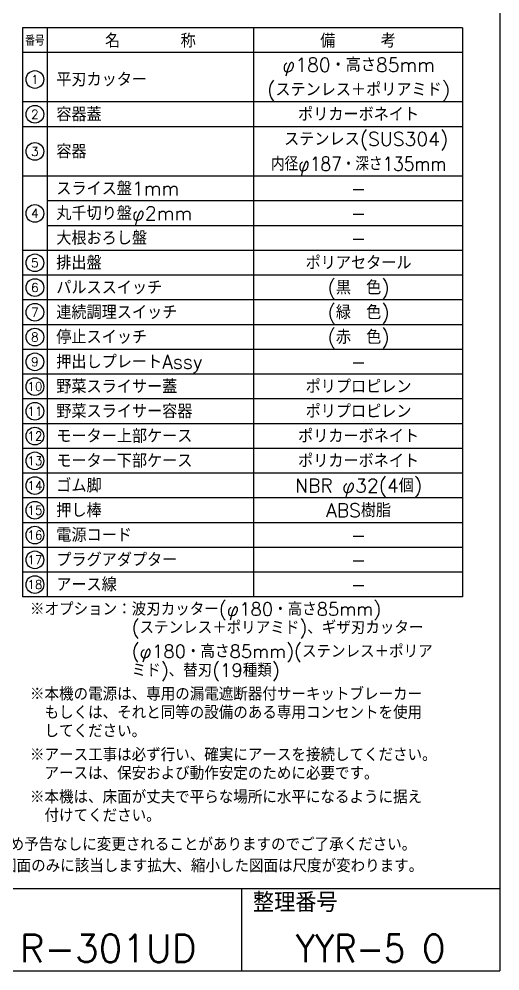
# Model space of a CAD drawing. Extents: x 115 to 2025, y 0 to 1377.
# Drawn here: x 1588 to 2025, y 0 to 865 of the extents above; entities that cross this region are included whole.
import ezdxf
from ezdxf.enums import TextEntityAlignment as Align

# ---------------------------------------------------------------- set-up
doc = ezdxf.new("R2010")
doc.units = 0
doc.layers.add('SIYOU', color=7, linetype='CONTINUOUS')
doc.layers.add('WAKU', color=7, linetype='CONTINUOUS')
doc.styles.get("Standard").update_dxf_attribs({"font": 'romans.shx', "bigfont": 'extfont.shx'})

msp = doc.modelspace()

# ---------------------------------------------------------------- linework, layer by layer
at = {"layer": 'SIYOU', "color": 6}
for p, q in [((1591.01, 857.5), (1591.01, 340)), ((1991.01, 857.5), (1591.01, 857.5)), ((1991.01, 857.5), (1991.01, 340)), ((1991.01, 340), (1591.01, 340))]:
    msp.add_line(p, q, dxfattribs=at)
at = {"layer": 'SIYOU', "color": 7}
for p, q in [((1613.51, 857.5), (1613.51, 340)), ((1801.01, 857.5), (1801.01, 340)), ((1991.01, 835), (1591.01, 835)), ((1991.01, 790), (1591.01, 790)), ((1991.01, 767.5), (1591.01, 767.5)), ((1991.01, 722.5), (1591.01, 722.5)), ((1991.01, 700), (1613.51, 700)), ((1991.01, 677.5), (1613.51, 677.5)), ((1991.01, 655), (1591.01, 655)), ((1991.01, 632.5), (1591.01, 632.5)), ((1991.01, 610), (1591.01, 610)), ((1991.01, 587.5), (1591.01, 587.5)), ((1991.01, 565), (1591.01, 565)), ((1991.01, 542.5), (1591.01, 542.5)), ((1991.01, 520), (1591.01, 520)), ((1991.01, 497.5), (1591.01, 497.5)), ((1991.01, 475), (1591.01, 475)), ((1991.01, 452.5), (1591.01, 452.5)), ((1991.01, 430), (1591.01, 430)), ((1991.01, 407.5), (1591.01, 407.5)), ((1991.01, 385), (1591.01, 385)), ((1991.01, 362.5), (1591.01, 362.5))]:
    msp.add_line(p, q, dxfattribs=at)
at = {"layer": 'SIYOU'}
for centre in [(1602.26, 810.4), (1602.26, 778.75), (1602.26, 745), (1602.26, 688.66), (1602.26, 643.75), (1602.26, 621.25), (1602.26, 598.75), (1602.26, 576.25), (1602.26, 553.75), (1602.26, 531.25), (1602.26, 508.75), (1602.26, 486.25), (1602.26, 463.75), (1602.26, 441.25), (1602.26, 418.75), (1602.26, 396.25), (1602.26, 373.75), (1602.26, 351.25)]:
    msp.add_circle(centre, 8.04, dxfattribs=at)
at = {"layer": 'WAKU', "color": 6}
for p, q in [((2025, 1376.75), (2025, 0)), ((115, 75), (2025, 75)), ((115, 0), (2025, 0))]:
    msp.add_line(p, q, dxfattribs=at)
at = {"layer": 'WAKU', "color": 7}
msp.add_line((1790, 75), (1790, 0), dxfattribs=at)

# ---------------------------------------------------------------- texts
at = {"layer": 'SIYOU'}
for s, height, p in [('番号', 8.036, (1602.26, 846.25)), ('名\u3000\u3000\u3000\u3000称', 12.5, (1707.26, 846.25)), ('備\u3000\u3000\u3000考', 12.5, (1896.01, 846.25)), ('1', 8.04, (1602.26, 810.4)), ('2', 8.04, (1602.26, 778.75)), ('3', 8.04, (1602.26, 745)), ('4', 8.04, (1602.26, 688.66)), ('5', 8.04, (1602.26, 643.75)), ('6', 8.04, (1602.26, 621.25)), ('7', 8.04, (1602.26, 598.75)), ('8', 8.04, (1602.26, 576.25)), ('9', 8.04, (1602.26, 553.75)), ('10', 8.036, (1602.26, 531.25)), ('11', 8.036, (1602.26, 508.75)), ('12', 8.036, (1602.26, 486.25)), ('13', 8.036, (1602.26, 463.75)), ('14', 8.036, (1602.26, 441.25)), ('15', 8.036, (1602.26, 418.75)), ('16', 8.036, (1602.26, 396.25)), ('17', 8.036, (1602.26, 373.75)), ('18', 8.036, (1602.26, 351.25))]:
    msp.add_text(s, height=height, dxfattribs=at).set_placement(p, align=Align.MIDDLE)
at = {"layer": 'SIYOU', "color": 1}
for s, p in [('φ180・高さ85mm', (1896.49, 823.75)), ('(ステンレス＋ポリアミド)', (1896.49, 801.25)), ('ポリカーボネイト', (1896.49, 778.75)), ('\u3000ステンレス(SUS304)', (1896.49, 756.25)), ('-', (1896.49, 711.25)), ('-', (1896.49, 688.75)), ('-', (1896.49, 666.25)), ('ポリアセタール', (1896.49, 643.75)), ('(黒\u3000色)', (1896.49, 621.25)), ('(緑\u3000色)', (1896.49, 598.75)), ('(赤\u3000色)', (1896.49, 576.25)), ('-', (1896.49, 553.75)), ('ポリプロピレン', (1896.49, 531.25)), ('ポリプロピレン', (1896.49, 508.75)), ('ポリカーボネイト', (1896.49, 486.25)), ('ポリカーボネイト', (1896.49, 463.75)), ('NBR φ32(4個)', (1896.49, 441.25)), ('ABS樹脂', (1896.49, 418.75)), ('-', (1896.49, 396.25)), ('-', (1896.49, 373.75)), ('-', (1896.49, 351.25))]:
    msp.add_text(s, height=12.5, dxfattribs=at).set_placement(p, align=Align.MIDDLE_CENTER)
at = {"layer": 'SIYOU'}
for s, p in [('平刃カッター', (1621.72, 810.4)), ('容器蓋', (1621.72, 778.75)), ('容器', (1621.72, 745)), ('スライス盤1mm', (1621.72, 711.25)), ('丸千切り盤φ2mm', (1621.72, 688.75)), ('大根おろし盤', (1621.72, 666.25)), ('排出盤', (1621.72, 643.75)), ('パルススイッチ', (1621.72, 621.25)), ('連続調理スイッチ', (1621.72, 598.75)), ('停止スイッチ', (1621.72, 576.25)), ('押出しプレートAssy', (1621.72, 553.75)), ('野菜スライサー蓋', (1621.72, 531.25)), ('野菜スライサー容器', (1621.72, 508.75)), ('モーター上部ケース', (1621.72, 486.25)), ('モーター下部ケース', (1621.72, 463.75)), ('ゴム脚', (1621.72, 441.25)), ('押し棒', (1621.72, 418.75)), ('電源コード', (1621.72, 396.25)), ('プラグアダプター', (1621.72, 373.75)), ('アース線', (1621.72, 351.25))]:
    msp.add_text(s, height=12.5, dxfattribs=at).set_placement(p, align=Align.MIDDLE_LEFT)
at = {"layer": 'SIYOU', "color": 1, "width": 0.9}
msp.add_text('内径φ187・深さ135mm', height=12.5, dxfattribs=at).set_placement((1896.49, 733.75), align=Align.MIDDLE_CENTER)
at = {"layer": 'SIYOU', "color": 1}
for s, p in [('※オプション：波刃カッター(φ180・高さ85mm)', (1597.82, 322.99)), ('\u3000\u3000\u3000\u3000\u3000\u3000\u3000(ステンレス＋ポリアミド)、ギザ刃カッター', (1597.82, 306.19)), ('\u3000\u3000\u3000\u3000\u3000\u3000\u3000(φ180・高さ85mm)(ステンレス＋ポリア', (1597.82, 284.59)), ('\u3000\u3000\u3000\u3000\u3000\u3000\u3000ミド)、替刃(19種類)', (1597.82, 267.37)), ('※本機の電源は、専用の漏電遮断器付サーキットブレーカー ', (1597.82, 245.77)), ('\u3000もしくは、それと同等の設備のある専用コンセントを使用', (1597.82, 228.97)), ('\u3000してください。', (1597.82, 212.17)), ('※アース工事は必ず行い、確実にアースを接続してください。', (1597.82, 190.57)), ('\u3000アースは、保安および動作安定のために必要です。', (1597.82, 173.77)), ('※本機は、床面が丈夫で平らな場所に水平になるように据え', (1597.82, 152.17)), ('\u3000付けてください。', (1597.82, 135.37)), ('※上記の仕様は、品質向上のため予告なしに変更されることがありますのでご了承ください。', (1394.52, 109.06)), ('※図中の尺度は、A3サイズの図面のみに該当します拡大、縮小した図面は尺度が変わります。', (1394.52, 89.62))]:
    msp.add_text(s, height=12, dxfattribs=at).set_placement(p)
at = {"layer": 'WAKU'}
msp.add_text('整理番号', height=17.5, dxfattribs=at).set_placement((1800.43, 53.55))
at = {"layer": 'WAKU', "color": 1}
msp.add_text('R-301UD', height=25, dxfattribs=at).set_placement((1668.83, 20.52), align=Align.MIDDLE)
at = {"layer": 'WAKU', "color": 1, "width": 0.9}
msp.add_text('YYR-5 O', height=25, dxfattribs=at).set_placement((1907.5, 8.02), align=Align.CENTER)

doc.saveas('drawing.dxf')
